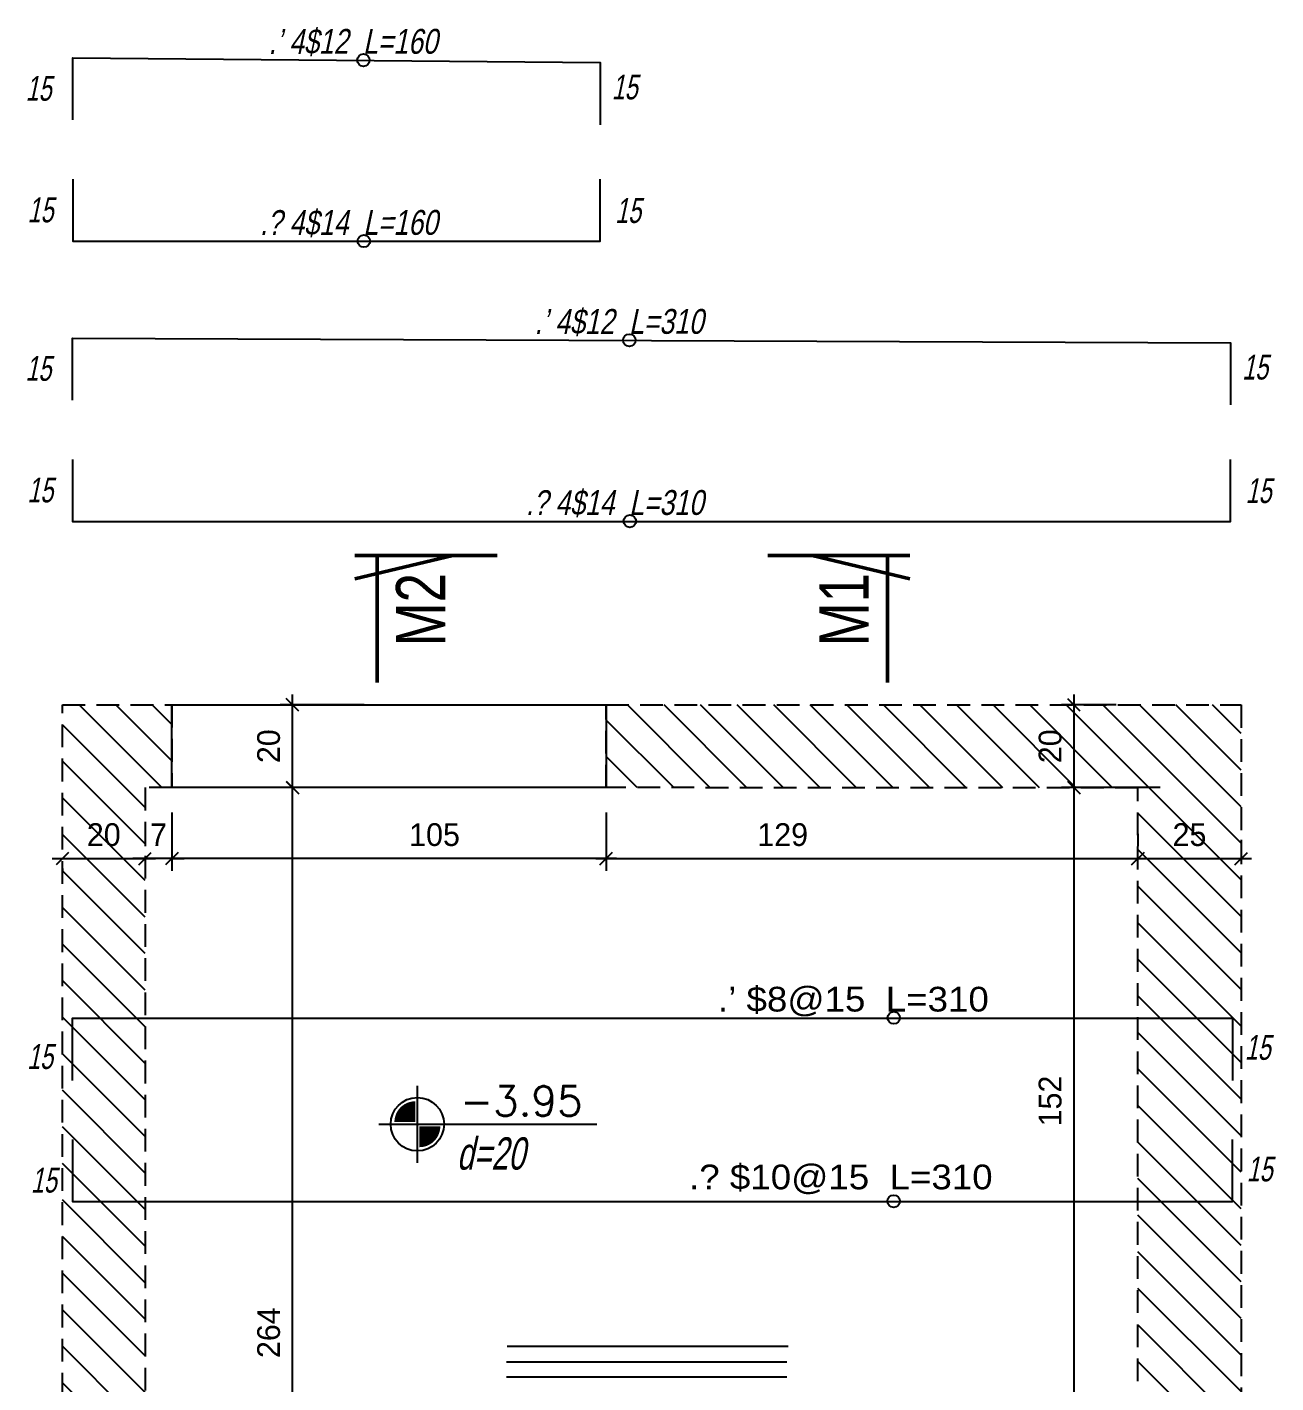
# Model space of a CAD drawing. Header units: inches. Extents: x -5298 to 11252, y 8210 to 22495.
# Drawn here: x 10177.2 to 10479.1, y 12893.1 to 13220.9 of the extents above; entities that cross this region are included whole.
import ezdxf
from ezdxf.enums import TextEntityAlignment as Align

# ---------------------------------------------------------------- set-up
doc = ezdxf.new("R2010")
doc.units = ezdxf.units.IN
doc.header["$LTSCALE"] = 11
doc.header["$MEASUREMENT"] = 0
doc.linetypes.add('DASHED2', pattern=[0.375, 0.25, -0.125])
doc.layers.get('Defpoints').update_dxf_attribs({"color": 40})
for name, color, linetype in [('BEAM', 3, 'Continuous'), ('D7', 2, 'Continuous'), ('dim', 3, 'Continuous'), ('dim-50-v', 2, 'Continuous'), ('ENG_beton ole', 3, 'DASHED2'), ('HATCH', 8, 'Continuous'), ('iron-txt', 3, 'Continuous'), ('IRON6', 6, 'Continuous'), ('TEXT3', 3, 'Continuous')]:
    doc.layers.add(name, color=color, linetype=linetype)
doc.layers.add('W', color=1, linetype='Continuous', lineweight=50)
doc.styles.add('AA', font='hebtxt', dxfattribs={"width": 0.8, "oblique": 8})
doc.styles.add('AD', font='oron')
doc.styles.add('HEBREW', font='hebtxt-weld.shx', dxfattribs={"width": 0.8, "oblique": 12})
doc.styles.add('HEBTXT', font='hebtxt-weld.shx')
doc.styles.add('ROMANS', font='romans')
doc.dimstyles.new('25', dxfattribs={"dimtxt": 5.5, "dimasz": 3, "dimexe": 3, "dimexo": 6, "dimgap": 3, "dimtad": 1, "dimdec": 0, "dimrnd": 0.5, "dimdsep": 46, "dimtxsty": 'HEBTXT', "dimblk1": 'OBLIQUE', "dimblk2": 'OBLIQUE', "dimsah": 1, "dimcen": 1, "dimdle": 2.5, "dimclre": 9, "dimclrt": 3, "dimadec": 0, "dimazin": 0, "dimtfac": 1, "dimtdec": 0, "dimtix": 1, "dimtmove": 2, "dimatfit": 3, "dimldrblk": 'OBLIQUE', "dimfxl": 1, "dimtolj": 1, "dimarcsym": 0})

# ---------------------------------------------------------------- blocks, each defined once
blk = doc.blocks.new('_OBLIQUE')
at = {"color": 0, "linetype": 'ByBlock'}
blk.add_line((-0.5, -0.5), (0.5, 0.5), dxfattribs=at)
blk = doc.blocks.new('*D273')
at = {"layer": 'Defpoints', "color": 0, "linetype": 'Continuous', "transparency": 16777216}
for p in [(10430.31, 13037.02, 0), (10457.14, 13037.02, 0), (10445.36, 12885.49, 0)]:
    blk.add_point(p, dxfattribs=at)
at = {"layer": 'dim-50-v', "color": 0, "linetype": 'Continuous', "lineweight": -2, "transparency": 16777216}
blk.add_line((10430.31, 12882.99, 0), (10430.31, 13039.52, 0), dxfattribs=at)
at = {"layer": 'dim-50-v', "color": 9, "linetype": 'Continuous', "lineweight": -2, "transparency": 16777216}
for p, q in [((10451.14, 13037.02, 0), (10427.31, 13037.02, 0)), ((10439.36, 12885.49, 0), (10427.31, 12885.49, 0))]:
    blk.add_line(p, q, dxfattribs=at)
at = {"layer": 'dim-50-v', "color": 0, "linetype": 'Continuous', "lineweight": -2, "transparency": 16777216, "xscale": 3, "yscale": 3, "zscale": 3}
for p, rotation in [((10430.31, 13037.02, 0), 90), ((10430.31, 12885.49, 0), 270)]:
    blk.add_blockref('_OBLIQUE', p, dxfattribs=dict(at, rotation=rotation))
at = {"layer": 'dim-50-v', "color": 3, "linetype": 'Continuous', "transparency": 16777216, "insert": (10424.56, 12961.25, 0), "char_height": 5.5, "attachment_point": 5, "rotation": 90, "style": 'HEBTXT'}
blk.add_mtext('\\A1;152', dxfattribs=at)
blk = doc.blocks.new('*D274')
at = {"layer": 'Defpoints', "color": 0, "linetype": 'Continuous', "transparency": 16777216}
for p in [(10241.37, 13037.02, 0), (10268.2, 13037.02, 0), (10252.21, 12773.49, 0)]:
    blk.add_point(p, dxfattribs=at)
at = {"layer": 'dim-50-v', "color": 0, "linetype": 'Continuous', "lineweight": -2, "transparency": 16777216}
blk.add_line((10241.37, 12770.99, 0), (10241.37, 13039.52, 0), dxfattribs=at)
at = {"layer": 'dim-50-v', "color": 9, "linetype": 'Continuous', "lineweight": -2, "transparency": 16777216}
for p, q in [((10262.2, 13037.02, 0), (10238.37, 13037.02, 0)), ((10246.21, 12773.49, 0), (10238.37, 12773.49, 0))]:
    blk.add_line(p, q, dxfattribs=at)
at = {"layer": 'dim-50-v', "color": 0, "linetype": 'Continuous', "lineweight": -2, "transparency": 16777216, "xscale": 3, "yscale": 3, "zscale": 3}
for p, rotation in [((10241.37, 13037.02, 0), 90), ((10241.37, 12773.49, 0), 270)]:
    blk.add_blockref('_OBLIQUE', p, dxfattribs=dict(at, rotation=rotation))
at = {"layer": 'dim-50-v', "color": 3, "linetype": 'Continuous', "transparency": 16777216, "insert": (10235.62, 12905.25, 0), "char_height": 5.5, "attachment_point": 5, "rotation": 90, "style": 'HEBTXT'}
blk.add_mtext('\\A1;264', dxfattribs=at)
blk = doc.blocks.new('*D394')
at = {"layer": 'Defpoints', "color": 0, "linetype": 'Continuous', "transparency": 16777216}
for p in [(10241.36, 13057.04, 0), (10264.68, 13057.04), (10268.2, 13037.02, 0)]:
    blk.add_point(p, dxfattribs=at)
at = {"layer": 'dim-50-v', "color": 0, "linetype": 'Continuous', "lineweight": -2, "transparency": 16777216}
blk.add_line((10241.36, 13034.52, 0), (10241.36, 13059.54, 0), dxfattribs=at)
at = {"layer": 'dim-50-v', "color": 9, "linetype": 'Continuous', "lineweight": -2, "transparency": 16777216}
for p, q in [((10258.68, 13057.04, 0), (10238.36, 13057.04, 0)), ((10262.2, 13037.02, 0), (10238.36, 13037.02, 0))]:
    blk.add_line(p, q, dxfattribs=at)
at = {"layer": 'dim-50-v', "color": 0, "linetype": 'Continuous', "lineweight": -2, "transparency": 16777216, "xscale": 3, "yscale": 3, "zscale": 3}
for p, rotation in [((10241.36, 13057.04, 0), 90), ((10241.36, 13037.02, 0), 270)]:
    blk.add_blockref('_OBLIQUE', p, dxfattribs=dict(at, rotation=rotation))
at = {"layer": 'dim-50-v', "color": 3, "linetype": 'Continuous', "transparency": 16777216, "insert": (10235.61, 13047.03, 0), "char_height": 5.5, "attachment_point": 5, "rotation": 90, "style": 'HEBTXT'}
blk.add_mtext('\\A1;20', dxfattribs=at)
blk = doc.blocks.new('*D403')
at = {"layer": 'Defpoints', "color": 0, "linetype": 'Continuous', "transparency": 16777216}
for p in [(10430.31, 13057.01, 0), (10446.46, 13057.01), (10457.14, 13037.02, 0)]:
    blk.add_point(p, dxfattribs=at)
at = {"layer": 'dim-50-v', "color": 0, "linetype": 'Continuous', "lineweight": -2, "transparency": 16777216}
blk.add_line((10430.31, 13034.52, 0), (10430.31, 13059.51, 0), dxfattribs=at)
at = {"layer": 'dim-50-v', "color": 9, "linetype": 'Continuous', "lineweight": -2, "transparency": 16777216}
for p, q in [((10440.46, 13057.01, 0), (10427.31, 13057.01, 0)), ((10451.14, 13037.02, 0), (10427.31, 13037.02, 0))]:
    blk.add_line(p, q, dxfattribs=at)
at = {"layer": 'dim-50-v', "color": 0, "linetype": 'Continuous', "lineweight": -2, "transparency": 16777216, "xscale": 3, "yscale": 3, "zscale": 3}
for p, rotation in [((10430.31, 13057.01, 0), 90), ((10430.31, 13037.02, 0), 270)]:
    blk.add_blockref('_OBLIQUE', p, dxfattribs=dict(at, rotation=rotation))
at = {"layer": 'dim-50-v', "color": 3, "linetype": 'Continuous', "transparency": 16777216, "insert": (10424.56, 13047.01, 0), "char_height": 5.5, "attachment_point": 5, "rotation": 90, "style": 'HEBTXT'}
blk.add_mtext('\\A1;20', dxfattribs=at)
blk = doc.blocks.new('*D435')
at = {"layer": 'Defpoints', "color": 0, "linetype": 'Continuous', "transparency": 16777216}
for p in [(10185.73, 13023.48, 0), (10205.73, 13023.48, 0), (10205.73, 13019.87)]:
    blk.add_point(p, dxfattribs=at)
at = {"layer": 'dim-50-v', "color": 0, "linetype": 'Continuous', "lineweight": -2, "transparency": 16777216}
blk.add_line((10183.23, 13019.87), (10208.23, 13019.87), dxfattribs=at)
at = {"layer": 'dim-50-v', "color": 9, "linetype": 'Continuous', "lineweight": -2, "transparency": 16777216}
for p, q in [((10185.73, 13017.48), (10185.73, 13016.87)), ((10205.73, 13017.48), (10205.73, 13016.87))]:
    blk.add_line(p, q, dxfattribs=at)
at = {"layer": 'dim-50-v', "color": 0, "linetype": 'Continuous', "lineweight": -2, "transparency": 16777216, "xscale": 3, "yscale": 3, "zscale": 3, "rotation": 180}
blk.add_blockref('_OBLIQUE', (10185.73, 13019.87), dxfattribs=at)
at = {"layer": 'dim-50-v', "color": 0, "linetype": 'Continuous', "lineweight": -2, "transparency": 16777216, "xscale": 3, "yscale": 3, "zscale": 3}
blk.add_blockref('_OBLIQUE', (10205.73, 13019.87), dxfattribs=at)
at = {"layer": 'dim-50-v', "color": 3, "linetype": 'Continuous', "transparency": 16777216, "insert": (10195.73, 13025.62), "char_height": 5.5, "attachment_point": 5, "style": 'HEBTXT'}
blk.add_mtext('\\A1;20', dxfattribs=at)
blk = doc.blocks.new('*D436')
at = {"layer": 'Defpoints', "color": 0, "linetype": 'Continuous', "transparency": 16777216}
for p in [(10317.18, 13037.01, 0), (10445.74, 13019.87, 0), (10445.74, 13019.87)]:
    blk.add_point(p, dxfattribs=at)
at = {"layer": 'dim-50-v', "color": 9, "linetype": 'Continuous', "lineweight": -2, "transparency": 16777216}
for p, q in [((10317.18, 13031.01), (10317.18, 13016.87)), ((10445.74, 13025.87), (10445.74, 13022.87))]:
    blk.add_line(p, q, dxfattribs=at)
at = {"layer": 'dim-50-v', "color": 0, "linetype": 'Continuous', "lineweight": -2, "transparency": 16777216}
blk.add_line((10314.68, 13019.87), (10448.24, 13019.87), dxfattribs=at)
at = {"layer": 'dim-50-v', "color": 0, "linetype": 'Continuous', "lineweight": -2, "transparency": 16777216, "xscale": 3, "yscale": 3, "zscale": 3, "rotation": 180}
blk.add_blockref('_OBLIQUE', (10317.18, 13019.87), dxfattribs=at)
at = {"layer": 'dim-50-v', "color": 0, "linetype": 'Continuous', "lineweight": -2, "transparency": 16777216, "xscale": 3, "yscale": 3, "zscale": 3}
blk.add_blockref('_OBLIQUE', (10445.74, 13019.87), dxfattribs=at)
at = {"layer": 'dim-50-v', "color": 3, "linetype": 'Continuous', "transparency": 16777216, "insert": (10359.87, 13025.62), "char_height": 5.5, "attachment_point": 5, "style": 'HEBTXT'}
blk.add_mtext('\\A1;129', dxfattribs=at)
blk = doc.blocks.new('*D437')
at = {"layer": 'Defpoints', "color": 0, "linetype": 'Continuous', "transparency": 16777216}
for p in [(10445.74, 13019.87, 0), (10470.73, 13019.87), (10470.73, 13018.37, 0)]:
    blk.add_point(p, dxfattribs=at)
at = {"layer": 'dim-50-v', "color": 9, "linetype": 'Continuous', "lineweight": -2, "transparency": 16777216}
for p, q in [((10445.74, 13025.87), (10445.74, 13022.87)), ((10470.73, 13024.37), (10470.73, 13022.87))]:
    blk.add_line(p, q, dxfattribs=at)
at = {"layer": 'dim-50-v', "color": 0, "linetype": 'Continuous', "lineweight": -2, "transparency": 16777216}
blk.add_line((10443.24, 13019.87), (10473.23, 13019.87), dxfattribs=at)
at = {"layer": 'dim-50-v', "color": 0, "linetype": 'Continuous', "lineweight": -2, "transparency": 16777216, "xscale": 3, "yscale": 3, "zscale": 3, "rotation": 180}
blk.add_blockref('_OBLIQUE', (10445.74, 13019.87), dxfattribs=at)
at = {"layer": 'dim-50-v', "color": 0, "linetype": 'Continuous', "lineweight": -2, "transparency": 16777216, "xscale": 3, "yscale": 3, "zscale": 3}
blk.add_blockref('_OBLIQUE', (10470.73, 13019.87), dxfattribs=at)
at = {"layer": 'dim-50-v', "color": 3, "linetype": 'Continuous', "transparency": 16777216, "insert": (10458.23, 13025.62), "char_height": 5.5, "attachment_point": 5, "style": 'HEBTXT'}
blk.add_mtext('\\A1;25', dxfattribs=at)
blk = doc.blocks.new('*D316')
at = {"layer": 'Defpoints', "color": 0, "linetype": 'Continuous', "transparency": 16777216}
for p in [(10212.18, 13037.02, 0), (10317.18, 13037.01, 0), (10212.18, 13019.87)]:
    blk.add_point(p, dxfattribs=at)
at = {"layer": 'dim-50-v', "color": 9, "linetype": 'Continuous', "lineweight": -2, "transparency": 16777216}
for p, q in [((10212.18, 13031.02), (10212.18, 13016.87)), ((10317.18, 13031.01), (10317.18, 13016.87))]:
    blk.add_line(p, q, dxfattribs=at)
at = {"layer": 'dim-50-v', "color": 0, "linetype": 'Continuous', "lineweight": -2, "transparency": 16777216}
blk.add_line((10319.68, 13019.87), (10209.68, 13019.87), dxfattribs=at)
at = {"layer": 'dim-50-v', "color": 0, "linetype": 'Continuous', "lineweight": -2, "transparency": 16777216, "xscale": 3, "yscale": 3, "zscale": 3, "rotation": 180}
blk.add_blockref('_OBLIQUE', (10212.18, 13019.87), dxfattribs=at)
at = {"layer": 'dim-50-v', "color": 0, "linetype": 'Continuous', "lineweight": -2, "transparency": 16777216, "xscale": 3, "yscale": 3, "zscale": 3}
blk.add_blockref('_OBLIQUE', (10317.18, 13019.87), dxfattribs=at)
at = {"layer": 'dim-50-v', "color": 3, "linetype": 'Continuous', "transparency": 16777216, "insert": (10275.7, 13025.62), "char_height": 5.5, "attachment_point": 5, "style": 'HEBTXT'}
blk.add_mtext('\\A1;105', dxfattribs=at)
blk = doc.blocks.new('*D216')
at = {"layer": 'Defpoints', "color": 0, "linetype": 'Continuous', "transparency": 16777216}
for p in [(10212.18, 13029.38), (10205.73, 13019.87), (10205.73, 13019.87)]:
    blk.add_point(p, dxfattribs=at)
at = {"layer": 'dim-50-v', "color": 9, "linetype": 'Continuous', "lineweight": -2, "transparency": 16777216}
for p, q in [((10205.73, 13025.87), (10205.73, 13022.87)), ((10212.18, 13023.38), (10212.18, 13016.87))]:
    blk.add_line(p, q, dxfattribs=at)
at = {"layer": 'dim-50-v', "color": 0, "linetype": 'Continuous', "lineweight": -2, "transparency": 16777216}
for p, q in [((10205.73, 13019.87), (10202.73, 13019.87)), ((10212.18, 13019.87), (10205.73, 13019.87)), ((10212.18, 13019.87), (10215.18, 13019.87))]:
    blk.add_line(p, q, dxfattribs=at)
at = {"layer": 'dim-50-v', "color": 0, "linetype": 'Continuous', "lineweight": -2, "transparency": 16777216, "xscale": 3, "yscale": 3, "zscale": 3}
blk.add_blockref('_OBLIQUE', (10205.73, 13019.87), dxfattribs=at)
at = {"layer": 'dim-50-v', "color": 0, "linetype": 'Continuous', "lineweight": -2, "transparency": 16777216, "xscale": 3, "yscale": 3, "zscale": 3, "rotation": 180}
blk.add_blockref('_OBLIQUE', (10212.18, 13019.87), dxfattribs=at)
at = {"layer": 'dim-50-v', "color": 3, "linetype": 'Continuous', "transparency": 16777216, "insert": (10208.96, 13025.62), "char_height": 5.5, "attachment_point": 5, "style": 'HEBTXT'}
blk.add_mtext('\\A1;7', dxfattribs=at)
blk = doc.blocks.new('PL')
at = {"linetype": 'ByBlock'}
for p, q in [((0, -0.2583), (0, 0.2583)), ((-0.2583, 0), (1.2044, 0))]:
    blk.add_line(p, q, dxfattribs=at)
at = {"color": 4, "const_width": 0.1404}
for points in [[(-0.014, 0.084, 0.414214), (-0.084, 0.014, 1)], [(0.014, -0.084, 0.414214), (0.084, -0.014, 1)]]:
    blk.add_lwpolyline(points, format="xyb", dxfattribs=at)
at = {"linetype": 'ByBlock'}
blk.add_circle((0, 0), 0.1793, dxfattribs=at)
at = {"style": 'ROMANS'}
blk.add_attdef('LEVEL', text='', height=0.2, dxfattribs=at).set_placement((0.6976, 0.1567), align=Align.MIDDLE)

msp = doc.modelspace()

# ---------------------------------------------------------------- hatches: boundary and pattern name
at = {"layer": 'HATCH', "linetype": 'Continuous', "transparency": 33554687}
h = msp.add_hatch(dxfattribs=at)
h.set_pattern_fill('ANSI31', color=256, scale=50, angle=270)
h.set_pattern_definition([(315, (1129.8297, -2729.003), (4.4194174, 4.4194174), [])])
h.paths.add_polyline_path([(10205.73, 13037.02), (10212.17, 13037.02), (10212.17, 13057.04), (10185.73, 13057.02), (10185.73, 12527.02), (10470.67, 12527.01), (10470.73, 13057.01), (10317.18, 13057.04), (10317.18, 13037.01), (10445.74, 13036.99), (10445.73, 12547.01), (10205.73, 12547.02)])
h.paths.add_polyline_path([(10420.44, 13041.19), (10420.44, 13052.84), (10428.69, 13052.84), (10428.69, 13041.19)], flags=24)

# ---------------------------------------------------------------- linework, layer by layer
at = {"layer": 'BEAM', "color": 2, "linetype": 'Continuous'}
msp.add_lwpolyline([(10212.17, 13057.04), (10317.18, 13057.04), (10317.18, 13037.01), (10212.17, 13037.01)], close=True, dxfattribs=at)
at = {"layer": 'dim', "elevation": 0}
for points in [[(10258.49, 12786.9, 0, 2.5, 0), (10258.49, 12802.57, 0, 0, 0), (10258.5, 13212.88, 0, 0, 0)], [(10322.79, 12901.93, 0, 2.5, 0), (10322.79, 12917.6, 0, 0, 0), (10322.79, 13145.17, 0, 0, 0)], [(10386.66, 13037, 0, 2.5, 0), (10386.65, 13023.24, 0, 0, 0), (10386.65, 12898.17, 0, 0, 0)], [(10386.65, 12885.24, 0, 2.5, 0), (10386.65, 12892.3, 0, 0, 0), (10386.65, 12990.98, 0, 0, 0)]]:
    msp.add_lwpolyline(points, format="xyseb", dxfattribs=at)
at = {"layer": 'dim'}
for centre in [(10258.5, 13212.88), (10258.61, 13169.15), (10322.8, 13145.17, 0), (10322.91, 13101.44, 0), (10386.73, 12981.38, 0), (10386.71, 12937.03, 0)]:
    msp.add_circle(centre, 1.5, dxfattribs=at)
at = {"layer": 'ENG_beton ole', "ltscale": 2}
msp.add_lwpolyline([(10212.17, 13057.04), (10212.18, 13037.02), (10205.73, 13037.02), (10205.73, 12547.02), (10445.73, 12547.01), (10445.74, 13036.99), (10317.18, 13037.01), (10317.18, 13057.04), (10470.73, 13057.01), (10470.67, 12527.01), (10185.73, 12527.02), (10185.73, 13057.02)], close=True, dxfattribs=at)
at = {"layer": 'IRON6'}
for p, q in [((10361.18, 12901.93, 0), (10293.25, 12901.93, 0)), ((10360.9, 12898.11, 0), (10293.09, 12898.11, 0)), ((10360.9, 12894.48, 0), (10293.09, 12894.48, 0))]:
    msp.add_line(p, q, dxfattribs=at)
for points in [[(10188.23, 13198.42), (10188.23, 13213.42), (10315.74, 13212.29), (10315.74, 13197.29)], [(10188.23, 13184.09), (10188.23, 13169.09), (10315.74, 13169.09), (10315.74, 13184.09)]]:
    msp.add_lwpolyline(points, dxfattribs=at)
at = {"layer": 'IRON6', "elevation": 0}
for points in [[(10188.17, 13130.71), (10188.17, 13145.71), (10468.17, 13144.58), (10468.17, 13129.58)], [(10188.17, 13116.38), (10188.17, 13101.38), (10468.17, 13101.38), (10468.17, 13116.38)], [(10188.17, 12966.25), (10188.17, 12981.25), (10468.6, 12981.25), (10468.59, 12966.25)], [(10188.17, 12951.92), (10188.17, 12936.92), (10468.59, 12936.92), (10468.59, 12951.92)]]:
    msp.add_lwpolyline(points, dxfattribs=at)
at = {"layer": 'W'}
for p, q in [((10280.13, 13093.12, 0), (10256.46, 13087.52, 0)), ((10256.46, 13093.12, 0), (10280.13, 13093.12, 0)), ((10366.97, 13093.12, 0), (10390.64, 13087.52, 0)), ((10390.64, 13093.12, 0), (10366.97, 13093.12, 0))]:
    msp.add_line(p, q, dxfattribs=at)
at = {"layer": 'W', "elevation": 0}
for points in [[(10261.87, 13062.45), (10261.87, 13093.12), (10290.83, 13093.12)], [(10385.23, 13062.45), (10385.23, 13093.12), (10356.26, 13093.12)]]:
    msp.add_lwpolyline(points, dxfattribs=at)

# ---------------------------------------------------------------- block references
at = {"layer": 'D7', "xscale": 36, "yscale": 36, "zscale": 36}
msp.add_blockref('PL', (10271.55, 12955.64, 0), dxfattribs=at).add_auto_attribs({'LEVEL': '-3.95'})

# ---------------------------------------------------------------- texts
at = {"layer": 'iron-txt', "style": 'HEBTXT', "width": 1.11}
for s, p in [('.’ $8@15  L=310', (10376.97, 12985.5, 0)), ('.%%154 $10@15  L=310', (10373.94, 12942.52, 0))]:
    msp.add_text(s, height=5.9765, dxfattribs=at).set_placement(p, align=Align.MIDDLE)
at = {"layer": 'TEXT3', "style": 'HEBREW', "oblique": 12, "width": 0.8}
for s, p in [('.’ 4$12  L=160', (10256, 13217.35, 0)), ('.%%154 4$14  L=160', (10254.97, 13173.57, 0)), ('.’ 4$12  L=310', (10320.31, 13149.64, 0)), ('.%%154 4$14  L=310', (10319.27, 13105.86, 0))]:
    msp.add_text(s, height=6, rotation=0.0455, dxfattribs=at).set_placement(p, align=Align.MIDDLE)
at = {"layer": 'TEXT3', "style": 'AA', "oblique": 12, "width": 0.7}
for s, height, p in [('15', 6, (10176.83, 13203.08)), ('15', 6, (10318.53, 13203.4, 0)), ('15', 6, (10177.3, 13173.69)), ('15', 6, (10319.36, 13173.53, 0)), ('15', 6, (10176.77, 13135.37, 0)), ('15', 6, (10470.96, 13135.68, 0)), ('15', 6, (10177.24, 13105.98, 0)), ('15', 6, (10471.79, 13105.82, 0)), ('15', 6, (10471.59, 12971.21, 0)), ('15', 6, (10177.19, 12969.01, 0)), ('d=20', 7.8, (10281.09, 12944.67, 0)), ('15', 6, (10472.05, 12941.82, 0)), ('15', 6, (10178.1, 12939.12, 0))]:
    msp.add_text(s, height=height, dxfattribs=at).set_placement(p)
at = {"layer": 'W', "style": 'AD', "width": 0.8}
for s, p in [('M2', (10278.34, 13071.14, 0)), ('M1', (10380.7, 13071.14, 0))]:
    msp.add_text(s, height=11.953, rotation=90, dxfattribs=at).set_placement(p)

# ---------------------------------------------------------------- dimensions: what is measured, and where the dimension line sits
at = {"layer": 'dim-50-v', "linetype": 'Continuous'}
for base, p1, p2, picture, middle in [((10241.36, 13057.04, 0), (10268.2, 13037.02, 0), (10264.68, 13057.04), '*D394', (10235.61, 13047.03, 0)), ((10430.31, 13057.01, 0), (10457.14, 13037.02, 0), (10446.46, 13057.01), '*D403', (10424.56, 13047.01, 0)), ((10241.37, 13037.02, 0), (10252.21, 12773.49, 0), (10268.2, 13037.02, 0), '*D274', (10235.62, 12905.25, 0)), ((10430.31, 13037.02, 0), (10445.36, 12885.49, 0), (10457.14, 13037.02, 0), '*D273', (10424.56, 12961.25, 0))]:
    dim = msp.add_linear_dim(base=base, p1=p1, p2=p2, angle=90, dimstyle='25', dxfattribs=at)
    dim.commit()
    dim.dimension.update_dxf_attribs({"geometry": picture, "text_midpoint": middle})
for base, p2, picture, middle in [((10212.18, 13019.87, 0), (10212.18, 13037.02), '*D316', (10275.7, 13025.62, 0)), ((10445.74, 13019.87, 0), (10445.74, 13019.87), '*D436', (10359.87, 13025.62, 0))]:
    dim = msp.add_linear_dim(base=base, p1=(10317.18, 13037.01), p2=p2, dimstyle='25', dxfattribs=at)
    dim.commit()
    dim.dimension.update_dxf_attribs({"geometry": picture, "text_midpoint": middle, "dimtype": 160})
for base, p1, p2, picture, middle in [((10205.73, 13019.87, 0), (10185.73, 13023.48), (10205.73, 13023.48), '*D435', (10195.73, 13025.62, 0)), ((10205.73, 13019.87, 0), (10212.18, 13029.38, 0), (10205.73, 13019.87, 0), '*D216', (10208.96, 13025.62, 0)), ((10470.73, 13019.87, 0), (10445.74, 13019.87), (10470.73, 13018.37), '*D437', (10458.23, 13025.62, 0))]:
    dim = msp.add_linear_dim(base=base, p1=p1, p2=p2, dimstyle='25', dxfattribs=at)
    dim.commit()
    dim.dimension.update_dxf_attribs({"geometry": picture, "text_midpoint": middle})

doc.saveas('drawing.dxf')
